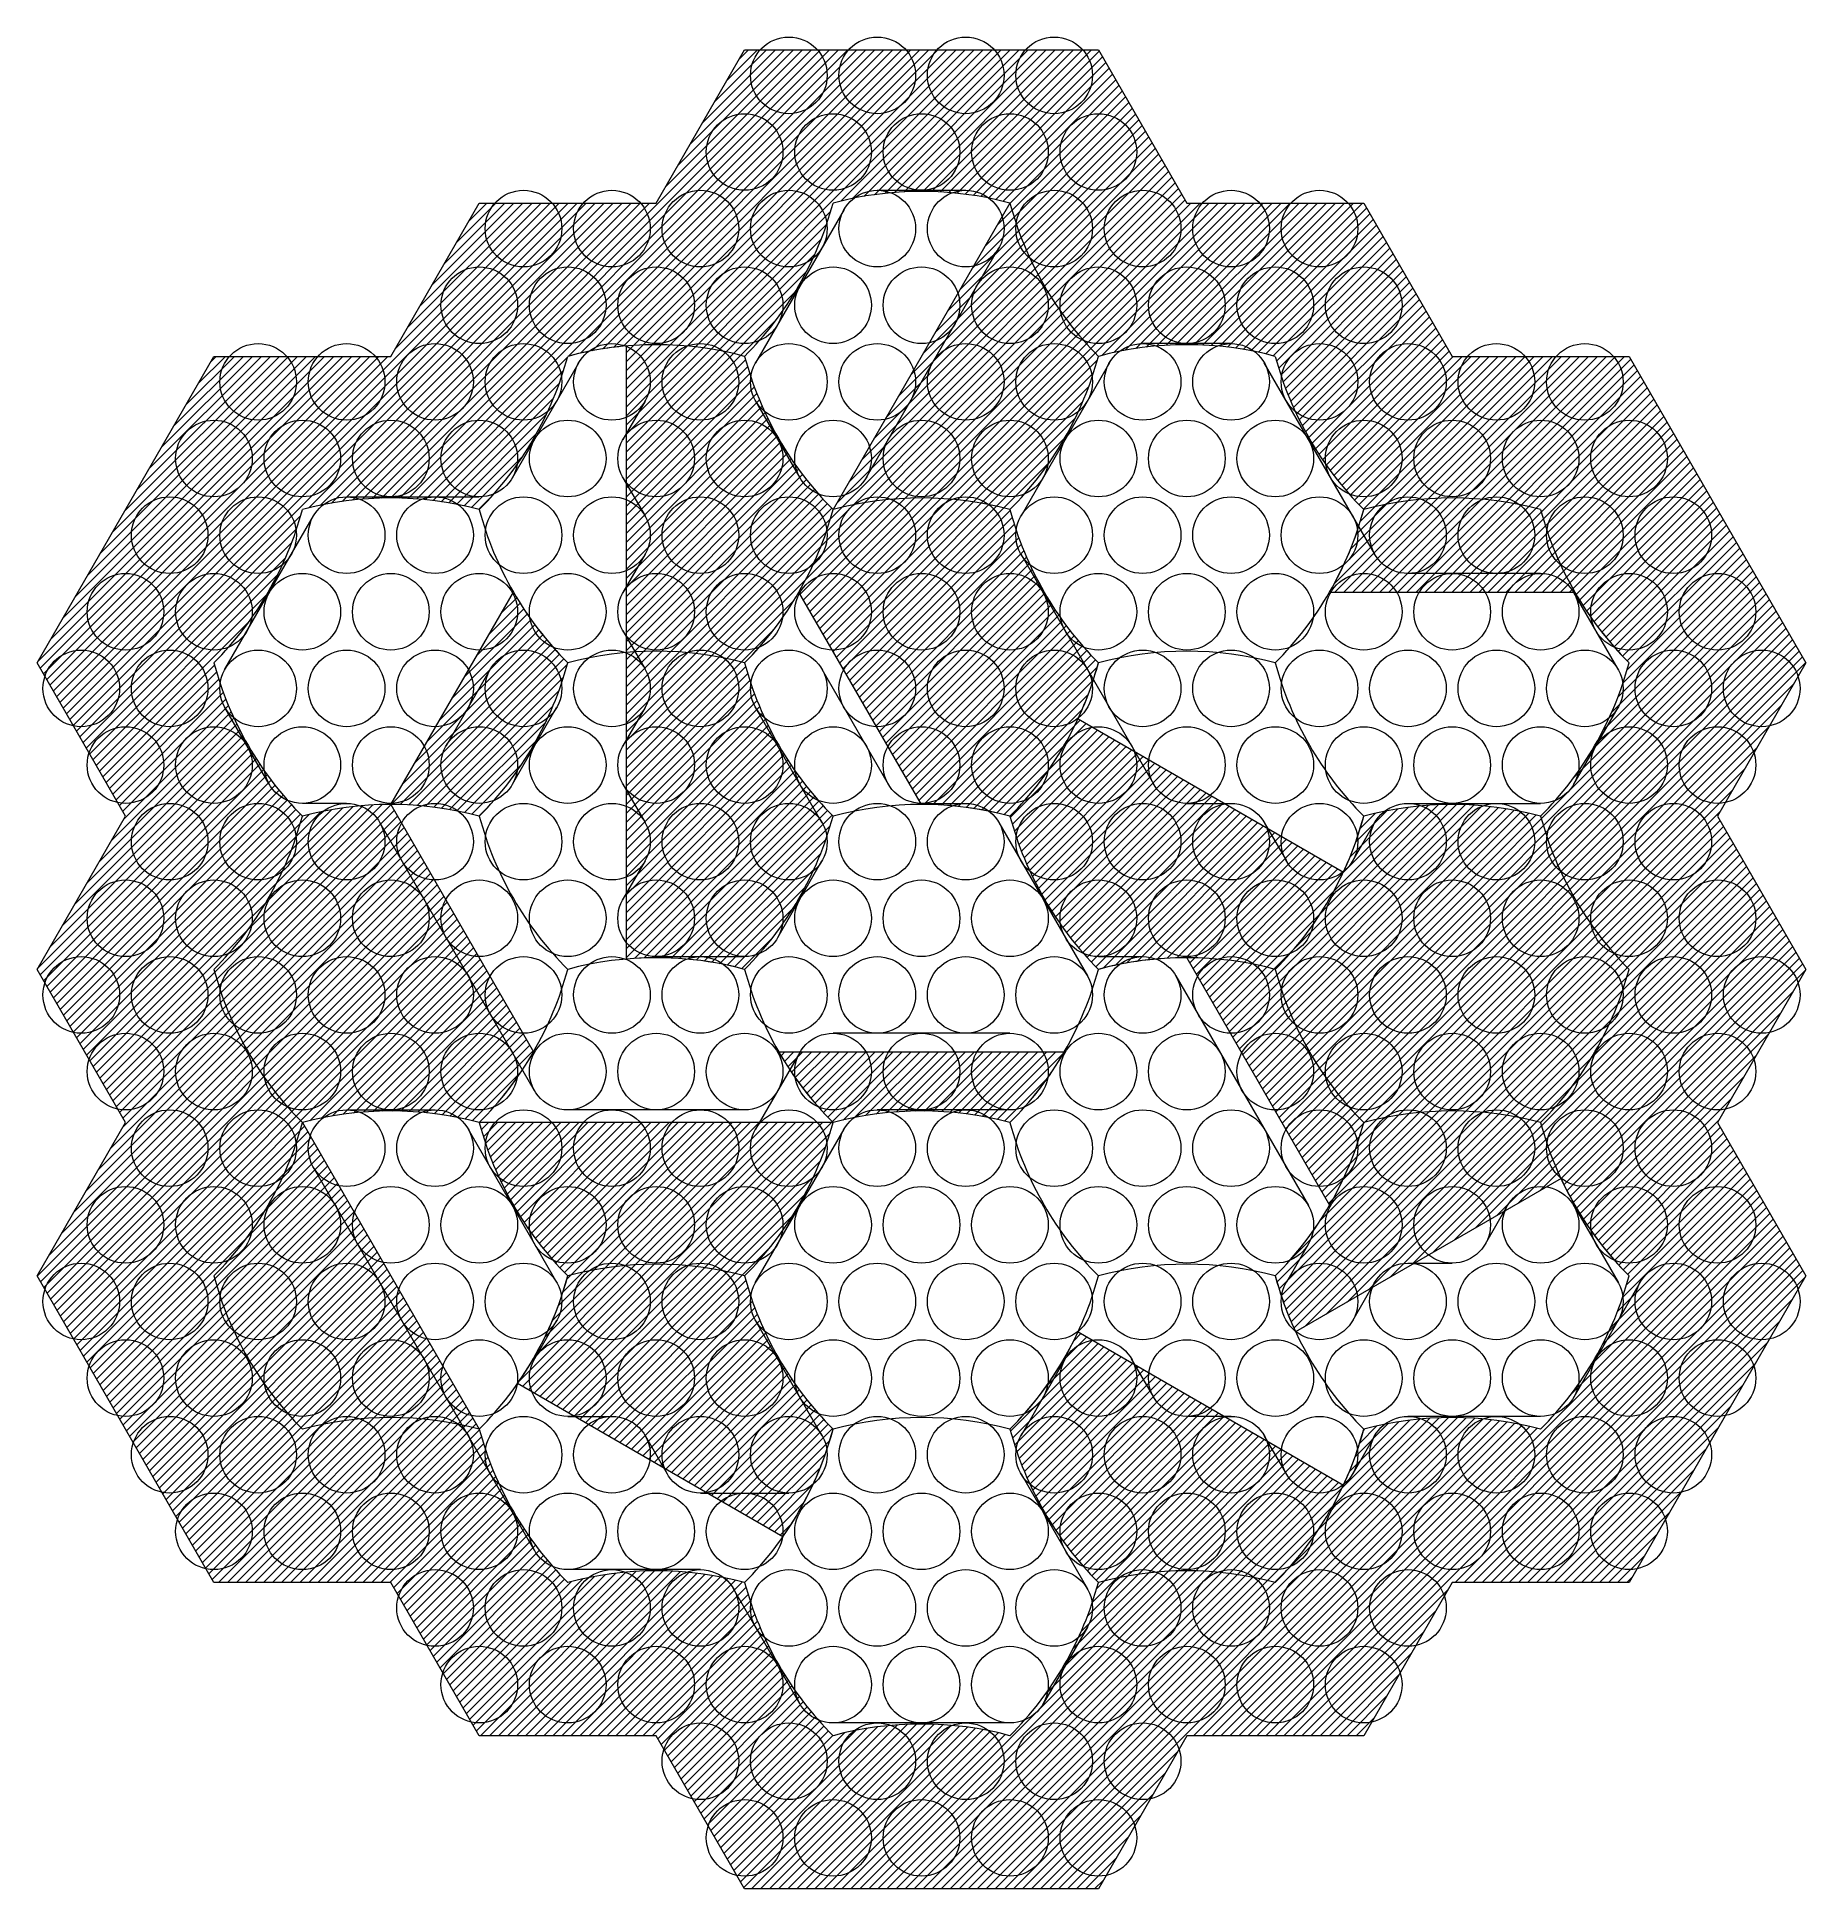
# Model space of a CAD drawing. Header units: millimetres. Extents: x -17.3 to 17.3, y -18 to 18.2.
import ezdxf

# ---------------------------------------------------------------- set-up
doc = ezdxf.new("R2010")
doc.units = ezdxf.units.MM
for name, color, linetype, lineweight in [('arc', 3, 'CONTINUOUS', 0), ('arcstyle', 3, 'CONTINUOUS', 0), ('circle', 5, 'CONTINUOUS', 0)]:
    doc.layers.add(name, color=color, linetype=linetype, lineweight=lineweight)

msp = doc.modelspace()

# ---------------------------------------------------------------- hatches: boundary and pattern name
at = {"layer": 'arcstyle'}
h = msp.add_hatch(dxfattribs=at)
h.set_pattern_fill('honeycomb', color=256, scale=0.1, style=0)
h.set_pattern_definition([(45, (0, 0), (-0.0883883476483184, 0.0883883476483185), [])])
edge = h.paths.add_edge_path()
edge.add_arc((3.0000000000000004, 7.732050807568877), 6.6921304299024635, 195.00000000000003, 225)
edge.add_arc((-8.196152422706634, 4.732050807568877), 6.6921304299024635, 315.00000000000006, 345, ccw=False)
edge.add_arc((-5.196152422706635, -6.4641016151377535), 6.6921304299024635, 75.00000000000001, 95)
edge.add_line((-5.779410020888988, 0.2025632380695148), (-5.779410020888987, 6.202563238069513))
edge.add_line((-5.779410020888984, 6.202563238069515), (-5.779410020888983, 12.202563238069512))
edge.add_arc((-5.196152422706633, 5.535898384862243), 6.6921304299024635, 95, 104.99999999999999)
edge.add_arc((-13.392304845413268, 13.732050807568873), 6.6921304299024635, 315.00000000000006, 345, ccw=False)
edge.add_arc((-10.392304845413266, 2.535898384862244), 6.6921304299024635, 75.00000000000001, 104.99999999999999)
edge.add_arc((-18.5884572681199, 10.732050807568875), 6.6921304299024635, 315.00000000000006, 345, ccw=False)
edge.add_arc((-7.392304845413266, 7.732050807568878), 6.6921304299024635, 195.00000000000003, 225)
edge.add_arc((-10.392304845413268, -3.464101615137754), 6.6921304299024635, 75, 105, ccw=False)
edge.add_arc((-13.392304845413266, 7.732050807568876), 6.6921304299024635, 315.00000000000006, 345)
edge.add_arc((-2.1961524227066325, 10.732050807568877), 6.6921304299024635, 210, 225, ccw=False)
edge.add_line((-7.991707380441042, 7.385985592617644), (-10.392304845413268, 3.2280288147647096))
edge.add_line((-10.392304845413268, 3.2280288147647096), (-7.596749887678857, -1.6140144073823524))
edge.add_arc((-13.392304845413268, 1.7320508075688776), 6.6921304299024635, 315.00000000000006, 330.00000000000006, ccw=False)
edge.add_arc((-2.1961524227066342, -1.2679491924311206), 6.6921304299024635, 195.00000000000003, 225)
edge.add_arc((-13.392304845413268, -4.26794919243112), 6.6921304299024635, 325.0000000000001, 345, ccw=False)
edge.add_line((-7.91043252311009, -8.106397516010958), (-2.7142801004034576, -11.106397516010961))
edge.add_arc((-8.196152422706636, -7.26794919243112), 6.6921304299024635, 325.00000000000006, 345)
edge.add_arc((2.9999999999999987, -4.26794919243112), 6.6921304299024635, 195.00000000000003, 225, ccw=False)
edge.add_arc((-8.196152422706634, -1.2679491924311215), 6.6921304299024635, 315.00000000000006, 345)
edge.add_line((-1.732050807568879, -2.9999999999999987), (-8.660254037844386, -2.9999999999999964))
edge.add_arc((-10.392304845413268, -9.464101615137752), 6.6921304299024635, 75.00000000000001, 104.99999999999999)
edge.add_line((-12.124355652982143, -2.9999999999999956), (-8.660254037844394, -8.999999999999995))
edge.add_arc((-2.196152422706635, -7.267949192431118), 6.6921304299024635, 195.00000000000003, 225)
edge.add_arc((-5.196152422706636, -18.46410161513775), 6.6921304299024635, 75, 105, ccw=False)
edge.add_arc((2.999999999999998, -10.267949192431118), 6.6921304299024635, 195.00000000000003, 225)
edge.add_arc((-2.4e-15, -21.46410161513775), 6.6921304299024635, 75, 105, ccw=False)
edge.add_arc((-3.000000000000002, -10.26794919243112), 6.6921304299024635, 315.00000000000006, 345)
edge.add_arc((8.196152422706632, -7.267949192431119), 6.6921304299024635, 195.00000000000003, 225, ccw=False)
edge.add_arc((-3.0000000000000013, -4.2679491924311215), 6.6921304299024635, 315.00000000000006, 334.99999999999994)
edge.add_line((3.0651299204855245, -7.096165722058541), (8.261282343192157, -10.09616572205854))
edge.add_arc((2.1961524227066316, -7.267949192431121), 6.6921304299024635, 334.99999999999994, 345)
edge.add_arc((10.392304845413266, -15.46410161513775), 6.6921304299024635, 75, 105, ccw=False)
edge.add_arc((7.392304845413266, -4.2679491924311215), 6.6921304299024635, 315.00000000000006, 345)
edge.add_arc((18.5884572681199, -1.2679491924311197), 6.6921304299024635, 205.00000000000006, 225, ccw=False)
edge.add_line((12.523327347634376, -4.0961657220585455), (7.327174924927741, -7.096165722058541))
edge.add_arc((13.392304845413266, -4.26794919243112), 6.6921304299024635, 195.00000000000003, 205.00000000000003, ccw=False)
edge.add_arc((2.1961524227066325, -1.2679491924311224), 6.6921304299024635, 315.00000000000006, 330)
edge.add_line((7.991707380441044, -4.614014407382352), (5.196152422706632, 0.2280288147647092))
edge.add_arc((5.196152422706632, -6.464101615137754), 6.6921304299024635, 90, 104.99999999999999)
edge.add_arc((8.196152422706634, 4.732050807568877), 6.6921304299024635, 195.00000000000003, 225, ccw=False)
edge.add_arc((-6e-16, -3.464101615137755), 6.6921304299024635, 75.00000000000001, 90)
edge.add_line((-2e-16, 3.2280288147647087), (-2.400597464972221, 7.385985592617645))
edge.add_arc((-8.196152422706632, 10.732050807568875), 6.6921304299024635, 315.00000000000006, 330.00000000000006, ccw=False)
edge.add_arc((1.1e-15, 8.535898384862241), 6.6921304299024635, 75.00000000000001, 104.99999999999999)
edge.add_arc((-8.196152422706634, 16.73205080756887), 6.6921304299024635, 315.00000000000006, 345, ccw=False)
edge.add_arc((3.0000000000000013, 13.732050807568875), 6.6921304299024635, 195.00000000000003, 225)
edge.add_line((-1.7320508075688748, 9), (1.7320508075688767, 14.999999999999996))
edge.add_arc((-2.9999999999999987, 13.732050807568873), 6.6921304299024635, 315.00000000000006, 345)
edge.add_arc((5.196152422706634, 5.535898384862243), 6.6921304299024635, 75, 105, ccw=False)
edge.add_arc((13.392304845413268, 13.732050807568875), 6.6921304299024635, 195.00000000000003, 225)
edge.add_arc((2.1961524227066342, 10.732050807568875), 6.6921304299024635, 330.00000000000006, 345, ccw=False)
edge.add_line((7.991707380441046, 7.385985592617645), (12.792902310385495, 7.385985592617644))
edge.add_arc((18.588457268119903, 10.732050807568877), 6.6921304299024635, 210, 225)
edge.add_arc((7.392304845413268, 7.732050807568875), 6.6921304299024635, 315.00000000000006, 345, ccw=False)
edge.add_arc((10.392304845413266, -3.4641016151377553), 6.6921304299024635, 75.00000000000001, 104.99999999999999)
edge.add_arc((2.1961524227066334, 4.732050807568877), 6.6921304299024635, 335, 345, ccw=False)
edge.add_line((8.26128234319216, 1.9038342779414568), (3.0651299204855262, 4.903834277941455))
edge.add_arc((-2.9999999999999996, 7.732050807568875), 6.6921304299024635, 334.99999999999994, 345)
edge.add_arc((8.196152422706634, 10.732050807568875), 6.6921304299024635, 195.00000000000003, 225, ccw=False)
edge.add_arc((-1.5e-15, -9.464101615137753), 6.6921304299024635, 75.00000000000001, 104.99999999999999)
edge.add_arc((2.9999999999999996, 1.732050807568878), 6.6921304299024635, 210, 225, ccw=False)
edge.add_line((-2.7955549577344097, -1.6140144073823546), (2.7955549577344105, -1.6140144073823524))
edge.add_arc((-3.0000000000000004, 1.7320508075688772), 6.6921304299024635, 315.00000000000006, 330.00000000000006, ccw=False)
edge.add_line((13.856406460551028, -11.999999999999993), (10.392304845413268, -11.999999999999991))
edge.add_line((10.392304845413268, -11.999999999999991), (8.660254037844393, -14.999999999999993))
edge.add_line((8.660254037844393, -14.999999999999993), (5.196152422706635, -14.999999999999993))
edge.add_line((5.196152422706635, -14.999999999999993), (3.4641016151377606, -17.999999999999993))
edge.add_line((3.4641016151377606, -17.999999999999993), (-3.4641016151377544, -17.999999999999993))
edge.add_line((-3.4641016151377544, -17.999999999999993), (-5.196152422706633, -14.999999999999995))
edge.add_line((-5.196152422706633, -14.999999999999995), (-8.66025403784439, -14.999999999999993))
edge.add_line((-8.66025403784439, -14.999999999999993), (-10.392304845413271, -11.999999999999993))
edge.add_line((-10.392304845413271, -11.999999999999993), (-13.856406460551028, -11.999999999999995))
edge.add_line((-13.856406460551028, -11.999999999999995), (-17.320508075688778, -5.999999999999999))
edge.add_line((-17.320508075688778, -5.999999999999999), (-15.588457268119905, -2.9999999999999973))
edge.add_line((-15.588457268119905, -2.9999999999999973), (-17.320508075688778, 2e-16))
edge.add_line((-17.320508075688778, 2e-16), (-15.588457268119905, 3))
edge.add_line((-15.588457268119905, 3), (-17.320508075688778, 5.999999999999995))
edge.add_line((-17.320508075688778, 5.999999999999995), (-13.85640646055102, 11.999999999999996))
edge.add_line((-13.85640646055102, 11.999999999999996), (-10.392304845413264, 11.999999999999996))
edge.add_line((-10.392304845413264, 11.999999999999996), (-8.66025403784439, 14.999999999999993))
edge.add_line((-8.66025403784439, 14.999999999999993), (-5.196152422706632, 14.99999999999999))
edge.add_line((-5.196152422706632, 14.99999999999999), (-3.4641016151377464, 18.000000000000004))
edge.add_line((-3.4641016151377464, 18.000000000000004), (3.464101615137757, 17.999999999999996))
edge.add_line((3.464101615137757, 17.999999999999996), (5.196152422706635, 15.000000000000002))
edge.add_line((5.196152422706635, 15.000000000000002), (8.660254037844389, 14.999999999999996))
edge.add_line((8.660254037844389, 14.999999999999996), (10.392304845413268, 12.000000000000002))
edge.add_line((10.392304845413268, 12.000000000000002), (13.856406460551016, 12))
edge.add_line((13.856406460551016, 12), (17.320508075688778, 6))
edge.add_line((17.320508075688778, 6), (15.588457268119905, 3.000000000000001))
edge.add_line((15.588457268119905, 3.000000000000001), (17.320508075688778, 1.8e-15))
edge.add_line((17.320508075688778, 1.8e-15), (15.588457268119901, -3))
edge.add_line((15.588457268119901, -3), (17.32050807568878, -6.000000000000001))
edge.add_line((17.32050807568878, -6.000000000000001), (13.856406460551028, -11.999999999999993))

# ---------------------------------------------------------------- linework, layer by layer
at = {"layer": 'arc'}
for centre, start, end in [((1.1e-15, 8.535898384862241), 75.00000000000001, 104.99999999999999), ((-8.196152422706634, 16.73205080756887), 315.00000000000006, 345), ((8.196152422706636, 16.732050807568875), 195.00000000000003, 225), ((-13.392304845413268, 13.732050807568873), 315.00000000000006, 345), ((-5.196152422706633, 5.535898384862243), 75.00000000000001, 104.99999999999999), ((3.0000000000000013, 13.732050807568875), 195.00000000000003, 225), ((-2.9999999999999987, 13.732050807568873), 315.00000000000006, 345), ((5.196152422706634, 5.535898384862243), 75.00000000000001, 104.99999999999999), ((13.392304845413268, 13.732050807568875), 195.00000000000003, 225), ((-10.392304845413266, 2.535898384862244), 75.00000000000001, 104.99999999999999), ((3e-16, 2.5358983848622434), 75.00000000000001, 104.99999999999999), ((10.392304845413268, 2.5358983848622434), 75.00000000000001, 104.99999999999999), ((-18.5884572681199, 10.732050807568875), 315.00000000000006, 345), ((-2.1961524227066325, 10.732050807568877), 195.00000000000003, 225), ((-8.196152422706632, 10.732050807568875), 315.00000000000006, 345), ((8.196152422706634, 10.732050807568875), 195.00000000000003, 225), ((2.1961524227066342, 10.732050807568875), 315.00000000000006, 345), ((18.588457268119903, 10.732050807568877), 195.00000000000003, 225), ((-5.196152422706634, -0.4641016151377553), 75.00000000000001, 104.99999999999999), ((5.196152422706633, -0.4641016151377557), 75.00000000000001, 104.99999999999999), ((-7.392304845413266, 7.732050807568878), 195.00000000000003, 225), ((-13.392304845413266, 7.732050807568876), 315.00000000000006, 345), ((3.0000000000000004, 7.732050807568877), 195.00000000000003, 225), ((-2.9999999999999996, 7.732050807568875), 315.00000000000006, 345), ((13.392304845413268, 7.732050807568877), 195.00000000000003, 225), ((7.392304845413268, 7.732050807568875), 315.00000000000006, 345), ((-18.588457268119903, 4.732050807568876), 315.00000000000006, 345), ((-10.392304845413268, -3.464101615137754), 75.00000000000001, 104.99999999999999), ((-2.1961524227066334, 4.7320508075688785), 195.00000000000003, 225), ((-8.196152422706634, 4.732050807568877), 315.00000000000006, 345), ((-6e-16, -3.464101615137755), 75.00000000000001, 104.99999999999999), ((8.196152422706634, 4.732050807568877), 195.00000000000003, 225), ((2.1961524227066334, 4.732050807568877), 315.00000000000006, 345), ((10.392304845413266, -3.4641016151377553), 75.00000000000001, 104.99999999999999), ((18.5884572681199, 4.7320508075688785), 195.00000000000003, 225), ((-13.392304845413268, 1.7320508075688776), 315.00000000000006, 345), ((-5.196152422706635, -6.4641016151377535), 75.00000000000001, 104.99999999999999), ((-3.0000000000000004, 1.7320508075688772), 315.00000000000006, 345), ((5.196152422706632, -6.464101615137754), 75.00000000000001, 104.99999999999999), ((7.392304845413266, 1.7320508075688767), 315.00000000000006, 345), ((-7.392304845413268, 1.7320508075688794), 195.00000000000003, 225), ((2.9999999999999996, 1.732050807568878), 195.00000000000003, 225), ((13.392304845413266, 1.7320508075688785), 195.00000000000003, 225), ((-10.392304845413268, -9.464101615137752), 75.00000000000001, 104.99999999999999), ((-1.5e-15, -9.464101615137753), 75.00000000000001, 104.99999999999999), ((10.392304845413266, -9.464101615137753), 75.00000000000001, 104.99999999999999), ((-18.588457268119903, -1.2679491924311215), 315.00000000000006, 345), ((-2.1961524227066342, -1.2679491924311206), 195.00000000000003, 225), ((-8.196152422706634, -1.2679491924311215), 315.00000000000006, 345), ((8.196152422706632, -1.2679491924311206), 195.00000000000003, 225), ((2.1961524227066325, -1.2679491924311224), 315.00000000000006, 345), ((18.5884572681199, -1.2679491924311197), 195.00000000000003, 225), ((-5.196152422706636, -12.464101615137752), 75.00000000000001, 104.99999999999999), ((5.196152422706631, -12.464101615137753), 75.00000000000001, 104.99999999999999), ((-7.392304845413268, -4.26794919243112), 195.00000000000003, 225), ((-13.392304845413268, -4.26794919243112), 315.00000000000006, 345), ((2.9999999999999987, -4.26794919243112), 195.00000000000003, 225), ((-3.0000000000000013, -4.2679491924311215), 315.00000000000006, 345), ((13.392304845413266, -4.26794919243112), 195.00000000000003, 225), ((7.392304845413266, -4.2679491924311215), 315.00000000000006, 345), ((-10.39230484541327, -15.46410161513775), 75.00000000000001, 104.99999999999999), ((-2.196152422706635, -7.267949192431118), 195.00000000000003, 225), ((-8.196152422706636, -7.26794919243112), 315.00000000000006, 345), ((-2.4e-15, -15.464101615137752), 75.00000000000001, 104.99999999999999), ((8.196152422706632, -7.267949192431119), 195.00000000000003, 225), ((2.1961524227066316, -7.267949192431121), 315.00000000000006, 345), ((10.392304845413266, -15.46410161513775), 75.00000000000001, 104.99999999999999), ((-5.196152422706636, -18.46410161513775), 75.00000000000001, 104.99999999999999), ((5.196152422706631, -18.46410161513775), 75.00000000000001, 104.99999999999999), ((2.999999999999998, -10.267949192431118), 195.00000000000003, 225), ((-3.000000000000002, -10.26794919243112), 315.00000000000006, 345), ((-2.4e-15, -21.46410161513775), 75.00000000000001, 104.99999999999999)]:
    msp.add_arc(centre, 6.6921304299024635, start, end, dxfattribs=at)
at = {"layer": 'arcstyle'}
for p, q in [((-5.196152422706632, 14.99999999999999), (-3.4641016151377464, 18.000000000000004)), ((-3.4641016151377464, 18.000000000000004), (3.464101615137757, 17.999999999999996)), ((3.464101615137757, 17.999999999999996), (5.196152422706635, 15.000000000000002)), ((-10.392304845413264, 11.999999999999996), (-8.66025403784439, 14.999999999999993)), ((-8.66025403784439, 14.999999999999993), (-5.196152422706632, 14.99999999999999)), ((1.7320508075688767, 14.999999999999996), (-1.7320508075688748, 9)), ((5.196152422706635, 15.000000000000002), (8.660254037844389, 14.999999999999996)), ((8.660254037844389, 14.999999999999996), (10.392304845413268, 12.000000000000002)), ((-17.320508075688778, 5.999999999999995), (-13.85640646055102, 11.999999999999996)), ((-13.85640646055102, 11.999999999999996), (-10.392304845413264, 11.999999999999996)), ((-5.779410020888984, 6.202563238069515), (-5.779410020888983, 12.202563238069512)), ((10.392304845413268, 12.000000000000002), (13.856406460551016, 12)), ((13.856406460551016, 12), (17.320508075688778, 6)), ((-10.392304845413268, 3.2280288147647096), (-7.991707380441042, 7.385985592617644)), ((-2e-16, 3.2280288147647087), (-2.400597464972221, 7.385985592617645)), ((7.991707380441046, 7.385985592617645), (12.792902310385495, 7.385985592617644)), ((-5.779410020888988, 0.2025632380695148), (-5.779410020888987, 6.202563238069513)), ((-15.588457268119905, 3), (-17.320508075688778, 5.999999999999995)), ((17.320508075688778, 6), (15.588457268119905, 3.000000000000001)), ((-8.010734985006057, 3.625000000000001), (-7.144709581221617, 5.124999999999998)), ((3.0651299204855262, 4.903834277941455), (8.26128234319216, 1.9038342779414568)), ((-17.320508075688778, 2e-16), (-15.588457268119905, 3)), ((-10.392304845413268, 3.2280288147647096), (-7.596749887678857, -1.6140144073823524)), ((15.588457268119905, 3.000000000000001), (17.320508075688778, 1.8e-15)), ((-15.588457268119905, -2.9999999999999973), (-17.320508075688778, 2e-16)), ((5.196152422706632, 0.2280288147647092), (7.991707380441044, -4.614014407382352)), ((17.320508075688778, 1.8e-15), (15.588457268119901, -3)), ((-2.7955549577344097, -1.6140144073823546), (2.7955549577344105, -1.6140144073823524)), ((-17.320508075688778, -5.999999999999999), (-15.588457268119905, -2.9999999999999973)), ((-12.124355652982143, -2.9999999999999956), (-8.660254037844394, -8.999999999999995)), ((-1.732050807568879, -2.9999999999999987), (-8.660254037844386, -2.9999999999999964)), ((15.588457268119901, -3), (17.32050807568878, -6.000000000000001)), ((12.523327347634376, -4.0961657220585455), (7.327174924927741, -7.096165722058541)), ((-13.856406460551028, -11.999999999999995), (-17.320508075688778, -5.999999999999999)), ((17.32050807568878, -6.000000000000001), (13.856406460551028, -11.999999999999993)), ((3.0651299204855245, -7.096165722058541), (8.261282343192157, -10.09616572205854)), ((-2.7142801004034576, -11.106397516010961), (-7.91043252311009, -8.106397516010958)), ((-10.392304845413271, -11.999999999999993), (-13.856406460551028, -11.999999999999995)), ((-8.66025403784439, -14.999999999999993), (-10.392304845413271, -11.999999999999993)), ((10.392304845413268, -11.999999999999991), (8.660254037844393, -14.999999999999993)), ((13.856406460551028, -11.999999999999993), (10.392304845413268, -11.999999999999991)), ((-5.196152422706633, -14.999999999999995), (-8.66025403784439, -14.999999999999993)), ((-3.4641016151377544, -17.999999999999993), (-5.196152422706633, -14.999999999999995)), ((5.196152422706635, -14.999999999999993), (3.4641016151377606, -17.999999999999993)), ((8.660254037844393, -14.999999999999993), (5.196152422706635, -14.999999999999993)), ((3.4641016151377606, -17.999999999999993), (-3.4641016151377544, -17.999999999999993))]:
    msp.add_line(p, q, dxfattribs=at)
for centre, start, end in [((1.1e-15, 8.535898384862241), 75.00000000000001, 104.99999999999999), ((-8.196152422706634, 16.73205080756887), 315.00000000000006, 345), ((-13.392304845413268, 13.732050807568873), 315.00000000000006, 345), ((-5.196152422706633, 5.535898384862243), 95, 104.99999999999999), ((3.0000000000000013, 13.732050807568875), 195.00000000000003, 225), ((-2.9999999999999987, 13.732050807568873), 315.00000000000006, 345), ((5.196152422706634, 5.535898384862243), 75.00000000000001, 104.99999999999999), ((13.392304845413268, 13.732050807568875), 195.00000000000003, 225), ((-10.392304845413266, 2.535898384862244), 75.00000000000001, 104.99999999999999), ((-18.5884572681199, 10.732050807568875), 315.00000000000006, 345), ((8.196152422706634, 10.732050807568875), 195.00000000000003, 225), ((2.1961524227066342, 10.732050807568875), 330.00000000000006, 345), ((-2.1961524227066325, 10.732050807568877), 210, 225), ((-8.196152422706632, 10.732050807568875), 315.00000000000006, 330.00000000000006), ((18.588457268119903, 10.732050807568877), 210.00000000000003, 225), ((-7.392304845413266, 7.732050807568878), 195.00000000000003, 225), ((-13.392304845413266, 7.732050807568876), 315.00000000000006, 345), ((3.0000000000000004, 7.732050807568877), 195.00000000000003, 225), ((-2.9999999999999996, 7.732050807568875), 335, 345), ((7.392304845413268, 7.732050807568875), 315.00000000000006, 345), ((-10.392304845413268, -3.464101615137754), 75.00000000000001, 104.99999999999999), ((-8.196152422706634, 4.732050807568877), 315.00000000000006, 345), ((-6e-16, -3.464101615137755), 75.00000000000001, 90), ((8.196152422706634, 4.732050807568877), 195.00000000000003, 225), ((2.1961524227066334, 4.732050807568877), 335, 345), ((10.392304845413266, -3.4641016151377553), 75.00000000000001, 104.99999999999999), ((-5.196152422706635, -6.4641016151377535), 75.00000000000001, 95), ((5.196152422706632, -6.464101615137754), 90, 104.99999999999999), ((-13.392304845413268, 1.7320508075688776), 315.00000000000006, 330.00000000000006), ((2.9999999999999996, 1.732050807568878), 210, 225), ((-3.0000000000000004, 1.7320508075688772), 315.00000000000006, 330.00000000000006), ((-10.392304845413268, -9.464101615137752), 75.00000000000001, 104.99999999999999), ((-1.5e-15, -9.464101615137753), 75.00000000000001, 104.99999999999999), ((-2.1961524227066342, -1.2679491924311206), 195.00000000000003, 225), ((-8.196152422706634, -1.2679491924311215), 315.00000000000006, 345), ((18.5884572681199, -1.2679491924311197), 205.00000000000009, 225), ((2.1961524227066325, -1.2679491924311224), 315.00000000000006, 330.00000000000006), ((-13.392304845413268, -4.26794919243112), 325.0000000000001, 345), ((2.9999999999999987, -4.26794919243112), 195.00000000000003, 225), ((13.392304845413266, -4.26794919243112), 195.00000000000003, 205.00000000000003), ((7.392304845413266, -4.2679491924311215), 315.00000000000006, 345), ((-3.0000000000000013, -4.2679491924311215), 315.00000000000006, 335), ((-2.196152422706635, -7.267949192431118), 195.00000000000003, 225), ((-8.196152422706636, -7.26794919243112), 325.0000000000001, 345), ((8.196152422706632, -7.267949192431119), 195.00000000000003, 225), ((2.1961524227066316, -7.267949192431121), 335, 345), ((10.392304845413266, -15.46410161513775), 75.00000000000001, 104.99999999999999), ((-5.196152422706636, -18.46410161513775), 75.00000000000001, 104.99999999999999), ((2.999999999999998, -10.267949192431118), 195.00000000000003, 225), ((-3.000000000000002, -10.26794919243112), 315.00000000000006, 345), ((-2.4e-15, -21.46410161513775), 75.00000000000001, 104.99999999999999)]:
    msp.add_arc(centre, 6.6921304299024635, start, end, dxfattribs=at)
at = {"layer": 'circle'}
for p, q in [((-0.8660254037844304, 15.249999999999998), (0.8660254037844464, 15.249999999999996)), ((-1.5155444566227598, 14.874999999999998), (-3.2475952641916392, 11.875)), ((-1.0825317547305424, 9.625), (1.5155444566227745, 14.124999999999996)), ((6.062177826491075, 12.25), (4.330127018922198, 12.25)), ((-8.010734985006053, 9.625), (-6.711696879329394, 11.874999999999998)), ((3.6806079660838695, 11.875), (1.9485571585149901, 8.875000000000002)), ((8.876760388790498, 8.125000000000004), (6.711696879329404, 11.875)), ((-5.412658773652737, 11.124999999999996), (-5.845671475544956, 10.375000000000002)), ((-3.2475952641916397, 11.125), (-2.3815698604072004, 9.625)), ((-5.845671475544957, 9.625), (-5.412658773652738, 8.875)), ((-11.258330249197698, 9.25), (-8.660254037844382, 9.25)), ((-13.639900109604906, 5.875000000000002), (-11.907849302036027, 8.875)), ((-5.412658773652739, 8.125), (-5.8456714755449575, 7.375000000000001)), ((4.546633369868303, 3.625000000000002), (1.9485571585149895, 8.125000000000002)), ((12.124355652982143, 7.750000000000003), (9.526279441628827, 7.7500000000000036)), ((13.639900109604909, 5.875000000000002), (12.773874705820472, 7.375000000000002)), ((-5.8456714755449575, 6.625000000000001), (-5.412658773652739, 5.874999999999999)), ((-8.443747686898273, 5.875), (-9.309773090682715, 4.375000000000003)), ((-1.9485571585149846, 5.875), (-0.649519052838327, 3.625)), ((-12.773874705820468, 3.6250000000000013), (-13.639900109604906, 5.125000000000002)), ((-8.010734985006057, 3.625000000000001), (-7.144709581221617, 5.124999999999998)), ((-5.412658773652739, 5.124999999999999), (-5.845671475544959, 4.375000000000001)), ((-1.9485571585149852, 2.874999999999999), (-3.247595264191643, 5.125)), ((12.773874705820468, 3.625000000000004), (13.639900109604909, 5.125000000000002)), ((-5.845671475544959, 3.6250000000000004), (-5.4126587736527405, 2.875)), ((-11.258330249197702, 3.2500000000000004), (-12.124355652982139, 3.250000000000001)), ((2e-15, 3.2499999999999996), (0.8660254037844395, 3.249999999999999)), ((5.196152422706632, 3.2500000000000018), (6.062177826491071, 3.2500000000000018)), ((9.526279441628825, 3.250000000000004), (12.124355652982139, 3.2500000000000053)), ((-7.57772228311384, -2.3749999999999982), (-10.608811196359373, 2.8750000000000004)), ((1.5155444566227685, 2.8749999999999987), (3.247595264191646, -0.1250000000000012)), ((6.7116968793294, 2.8750000000000018), (7.144709581221621, 2.125000000000001)), ((8.44374768689828, 2.1250000000000036), (8.876760388790494, 2.8750000000000013)), ((-5.4126587736527405, 2.1249999999999996), (-5.845671475544961, 1.3750000000000018)), ((-2.814582562299429, 0.6249999999999999), (-1.9485571585149863, 2.1249999999999973)), ((-5.196152422706631, 0.2500000000000009), (-3.4641016151377557, 0.2500000000000018)), ((3.4641016151377544, 0.2500000000000027), (4.330127018922192, 0.2500000000000022)), ((4.979646071760521, -0.1249999999999983), (7.5777222831138324, -4.6249999999999964)), ((1.732050807568874, -1.2499999999999982), (-1.7320508075688776, -1.2499999999999991)), ((-2.3815698604072066, -1.624999999999999), (-3.2475952641916463, -3.125)), ((-11.258330249197705, -2.7499999999999987), (-9.526279441628828, -2.749999999999999)), ((-3.464101615137756, -2.75), (-6.928203230275511, -2.7499999999999982)), ((1.732050807568874, -2.7499999999999982), (-0.8660254037844348, -2.7499999999999982)), ((-8.8767603887905, -3.1249999999999996), (-7.144709581221623, -6.125)), ((-3.247595264191643, -6.124999999999996), (-1.5155444566227634, -3.1249999999999973)), ((-7.577722283113838, -11.374999999999996), (-11.907849302036034, -3.874999999999999)), ((11.041823898251588, -5.374999999999995), (11.474836600143806, -4.624999999999996)), ((12.773874705820464, -4.624999999999996), (13.639900109604904, -6.124999999999996)), ((7.577722283113832, -5.374999999999997), (7.144709581221614, -6.124999999999991)), ((9.52627944162882, -5.749999999999995), (10.392304845413259, -5.749999999999995)), ((8.44374768689827, -6.874999999999994), (8.87676038879049, -6.124999999999994)), ((14.072912811497126, -6.124999999999993), (12.773874705820461, -8.374999999999995)), ((-7.144709581221622, -6.874999999999997), (-7.577722283113839, -7.624999999999998)), ((-1.9485571585149857, -9.124999999999998), (-3.2475952641916432, -6.8749999999999964)), ((2.8145825622994254, -7.624999999999995), (1.9485571585149861, -9.124999999999995)), ((4.546633369868303, -8.374999999999996), (4.113620667976083, -7.624999999999995)), ((-6.928203230275509, -8.749999999999996), (-6.06217782649107, -8.749999999999996)), ((6.06217782649107, -8.749999999999996), (5.196152422706632, -8.749999999999996)), ((12.124355652982132, -8.749999999999993), (9.526279441628818, -8.749999999999995)), ((-5.412658773652741, -9.124999999999996), (-4.979646071760522, -9.874999999999996)), ((7.144709581221621, -9.874999999999996), (6.7116968793293985, -9.124999999999996)), ((8.876760388790485, -9.125), (8.44374768689828, -9.874999999999991)), ((1.948557158514986, -9.874999999999995), (3.247595264191645, -12.124999999999998)), ((-4.330127018922194, -10.249999999999996), (-2.5980762113533156, -10.249999999999998)), ((-4.330127018922194, -11.749999999999996), (-6.928203230275508, -11.749999999999996)), ((-2.381569860407207, -14.374999999999996), (-3.6806079660838638, -12.124999999999996)), ((3.2475952641916437, -12.875), (2.3815698604072013, -14.374999999999998)), ((1.7320508075688734, -14.749999999999996), (-1.7320508075688783, -14.749999999999996))]:
    msp.add_line(p, q, dxfattribs=at)
for centre in [(-2.598076211353308, 17.5), (-0.8660254037844313, 17.499999999999996), (0.8660254037844464, 17.5), (2.598076211353323, 17.499999999999996), (-3.464101615137748, 16), (-1.7320508075688705, 15.999999999999998), (7.1e-15, 15.999999999999998), (1.7320508075688839, 15.999999999999998), (3.4641016151377615, 15.999999999999998), (-7.794228634059942, 14.499999999999998), (-6.062177826491065, 14.499999999999998), (-4.330127018922187, 14.5), (-2.59807621135331, 14.499999999999998), (-0.8660254037844313, 14.499999999999998), (0.8660254037844455, 14.499999999999996), (2.5980762113533222, 14.499999999999998), (4.3301270189222, 14.499999999999998), (6.062177826491076, 14.5), (7.7942286340599525, 14.5), (-8.660254037844382, 13), (-6.928203230275504, 13), (-5.196152422706627, 12.999999999999998), (-3.464101615137748, 13), (-1.7320508075688714, 13), (6.2e-15, 12.999999999999998), (1.7320508075688839, 12.999999999999998), (3.464101615137758, 13), (5.196152422706636, 13.000000000000002), (6.928203230275513, 13), (8.66025403784439, 13), (-12.990381056766575, 11.5), (-11.2583302491977, 11.5), (-9.526279441628821, 11.5), (-7.794228634059944, 11.5), (-6.062177826491065, 11.499999999999998), (-4.330127018922188, 11.499999999999998), (-2.5980762113533107, 11.5), (-0.866025403784433, 11.499999999999998), (0.8660254037844446, 11.499999999999998), (2.5980762113533227, 11.499999999999998), (4.330127018922198, 11.5), (6.062177826491075, 11.5), (7.794228634059952, 11.5), (9.52627944162883, 11.5), (11.258330249197705, 11.500000000000004), (12.990381056766584, 11.500000000000004), (-13.856406460551016, 10), (-12.124355652982137, 10), (-10.392304845413259, 10), (-8.660254037844382, 10), (-6.928203230275505, 10), (-5.196152422706628, 10), (-3.46410161513775, 9.999999999999998), (-1.7320508075688714, 10), (5.3e-15, 9.999999999999998), (1.7320508075688803, 10), (3.464101615137758, 10.000000000000002), (5.196152422706636, 10), (6.928203230275513, 10), (8.660254037844387, 10.000000000000004), (10.392304845413268, 10.000000000000004), (12.124355652982143, 10.000000000000004), (13.856406460551021, 10.000000000000004), (-14.722431864335451, 8.5), (-12.990381056766577, 8.5), (-11.258330249197698, 8.5), (-9.526279441628823, 8.5), (-7.7942286340599445, 8.5), (-6.062177826491067, 8.5), (-4.330127018922189, 8.5), (-2.598076211353311, 8.499999999999998), (-0.8660254037844344, 8.499999999999998), (0.8660254037844424, 8.499999999999998), (2.5980762113533187, 8.500000000000002), (4.330127018922196, 8.500000000000002), (6.062177826491074, 8.5), (7.7942286340599525, 8.5), (9.526279441628827, 8.500000000000004), (11.258330249197705, 8.500000000000004), (12.990381056766584, 8.500000000000004), (14.722431864335459, 8.500000000000004), (-15.588457268119893, 7), (-13.856406460551014, 6.999999999999999), (-12.124355652982139, 7.000000000000001), (-10.39230484541326, 7), (-8.660254037844382, 6.999999999999999), (-6.928203230275505, 7), (-5.1961524227066285, 7), (-3.4641016151377535, 7.000000000000001), (-1.7320508075688745, 7), (3.1e-15, 6.999999999999999), (1.7320508075688807, 6.999999999999998), (3.464101615137758, 7.000000000000002), (5.196152422706635, 7.000000000000002), (6.92820323027551, 7.000000000000003), (8.660254037844389, 7.000000000000004), (10.392304845413264, 7.0000000000000036), (12.124355652982143, 7.000000000000003), (13.856406460551018, 7.000000000000005), (15.588457268119898, 7.0000000000000036), (-16.45448267190433, 5.500000000000001), (-14.722431864335455, 5.499999999999999), (-12.990381056766577, 5.500000000000002), (-11.258330249197702, 5.5), (-9.526279441628823, 5.5), (-7.794228634059945, 5.499999999999999), (-6.062177826491068, 5.5), (-4.330127018922191, 5.499999999999999), (-2.598076211353314, 5.5), (-0.8660254037844362, 5.5), (0.8660254037844415, 5.499999999999999), (2.5980762113533196, 5.499999999999998), (4.3301270189221945, 5.500000000000002), (6.062177826491071, 5.500000000000001), (7.794228634059948, 5.500000000000005), (9.526279441628827, 5.5000000000000036), (11.258330249197705, 5.5000000000000036), (12.99038105676658, 5.500000000000003), (14.72243186433546, 5.5000000000000036), (16.454482671904337, 5.5000000000000036), (-15.588457268119893, 4), (-13.856406460551014, 3.999999999999999), (-12.124355652982139, 4.000000000000001), (-10.39230484541326, 4), (-8.660254037844386, 4.000000000000002), (-6.928203230275509, 4.000000000000001), (-5.19615242270663, 4), (-3.464101615137753, 3.999999999999999), (-1.7320508075688745, 4), (2.2e-15, 3.9999999999999996), (1.7320508075688772, 4.000000000000001), (3.464101615137755, 4.000000000000003), (5.196152422706632, 4.000000000000002), (6.9282032302755105, 4.000000000000001), (8.660254037844389, 4.000000000000004), (10.392304845413264, 4.0000000000000036), (12.124355652982139, 4.000000000000005), (13.85640646055102, 4.0000000000000036), (15.588457268119894, 4.000000000000005), (-14.722431864335455, 2.4999999999999996), (-12.990381056766578, 2.499999999999999), (-11.258330249197702, 2.5000000000000004), (-9.526279441628825, 2.5), (-7.794228634059948, 2.5000000000000013), (-6.0621778264910695, 2.5000000000000004), (-4.330127018922193, 2.5), (-2.5980762113533142, 2.499999999999999), (-0.8660254037844375, 2.4999999999999996), (0.8660254037844393, 2.499999999999999), (2.5980762113533156, 2.500000000000003), (4.330127018922193, 2.500000000000002), (6.062177826491071, 2.5000000000000018), (7.79422863405995, 2.500000000000001), (9.526279441628825, 2.500000000000004), (11.258330249197702, 2.5000000000000036), (12.99038105676658, 2.5000000000000044), (14.722431864335457, 2.500000000000004), (-15.588457268119896, 1.0000000000000009), (-13.856406460551018, 1), (-12.124355652982143, 1.0000000000000018), (-10.392304845413264, 1.0000000000000009), (-8.660254037844386, 1), (-6.928203230275509, 1.0000000000000009), (-5.196152422706632, 1.0000000000000009), (-3.4641016151377566, 1.0000000000000018), (-1.7320508075688776, 1.0000000000000009), (0, 1), (1.7320508075688776, 0.9999999999999993), (3.464101615137755, 1.0000000000000027), (5.196152422706632, 1.0000000000000027), (6.928203230275507, 1.0000000000000036), (8.660254037844386, 1.0000000000000053), (10.392304845413262, 1.0000000000000044), (12.124355652982139, 1.0000000000000036), (13.856406460551018, 1.0000000000000049), (15.588457268119894, 1.000000000000004), (-16.454482671904334, -0.4999999999999982), (-14.722431864335457, -0.5), (-12.99038105676658, -0.4999999999999973), (-11.258330249197703, -0.4999999999999991), (-9.526279441628827, -0.4999999999999991), (-7.794228634059948, -0.5), (-6.062177826491071, -0.4999999999999996), (-4.3301270189221945, -0.5), (-2.598076211353317, -0.4999999999999987), (-0.8660254037844393, -0.4999999999999996), (0.8660254037844384, -0.5), (2.5980762113533165, -0.5000000000000007), (4.330127018922192, -0.4999999999999978), (6.062177826491069, -0.4999999999999982), (7.7942286340599445, -0.4999999999999938), (9.526279441628823, -0.4999999999999956), (11.258330249197702, -0.4999999999999956), (12.990381056766578, -0.4999999999999964), (14.722431864335457, -0.4999999999999951), (16.454482671904334, -0.499999999999996), (-15.588457268119896, -1.9999999999999991), (-13.856406460551018, -2), (-12.124355652982143, -1.9999999999999982), (-10.392304845413264, -1.9999999999999991), (-8.660254037844389, -1.9999999999999973), (-6.928203230275511, -1.9999999999999982), (-5.196152422706634, -1.9999999999999991), (-3.464101615137756, -1.9999999999999998), (-1.7320508075688776, -1.9999999999999991), (-9e-16, -1.9999999999999996), (1.732050807568874, -1.9999999999999982), (3.4641016151377517, -1.9999999999999964), (5.196152422706629, -1.9999999999999973), (6.928203230275507, -1.999999999999998), (8.660254037844386, -1.9999999999999947), (10.39230484541326, -1.9999999999999956), (12.124355652982135, -1.9999999999999938), (13.856406460551016, -1.9999999999999951), (15.58845726811989, -1.9999999999999933), (-14.722431864335459, -3.4999999999999996), (-12.990381056766582, -3.5), (-11.258330249197705, -3.4999999999999987), (-9.526279441628828, -3.499999999999999), (-7.794228634059951, -3.499999999999998), (-6.062177826491073, -3.4999999999999987), (-4.330127018922195, -3.499999999999999), (-2.5980762113533173, -3.5), (-0.8660254037844348, -3.4999999999999982), (0.8660254037844419, -3.5), (2.5980762113533125, -3.499999999999996), (4.33012701892219, -3.499999999999997), (6.062177826491068, -3.4999999999999973), (7.794228634059946, -3.4999999999999982), (9.526279441628821, -3.499999999999995), (11.258330249197698, -3.4999999999999956), (12.990381056766577, -3.4999999999999947), (14.722431864335453, -3.499999999999995), (-15.5884572681199, -4.999999999999998), (-13.856406460551021, -4.999999999999999), (-12.124355652982146, -4.999999999999997), (-10.392304845413268, -4.999999999999998), (-8.660254037844389, -4.999999999999999), (-6.928203230275511, -4.999999999999998), (-5.196152422706635, -4.999999999999998), (-3.4641016151377597, -4.999999999999997), (-1.732050807568875, -4.9999999999999964), (2.7e-15, -4.999999999999998), (1.7320508075688803, -4.999999999999998), (3.4641016151377517, -4.9999999999999964), (5.1961524227066285, -4.9999999999999964), (6.928203230275503, -4.999999999999996), (8.660254037844382, -4.999999999999994), (10.392304845413259, -4.999999999999995), (12.124355652982135, -4.999999999999996), (13.856406460551014, -4.999999999999995), (15.58845726811989, -4.999999999999995), (-16.454482671904337, -6.499999999999997), (-14.72243186433546, -6.499999999999999), (-12.990381056766584, -6.4999999999999964), (-11.258330249197707, -6.499999999999998), (-9.52627944162883, -6.499999999999998), (-7.794228634059952, -6.499999999999999), (-6.062177826491069, -6.499999999999998), (-4.330127018922192, -6.499999999999998), (-2.5980762113533142, -6.4999999999999964), (-0.8660254037844366, -6.499999999999998), (0.866025403784441, -6.499999999999998), (2.598076211353319, -6.499999999999998), (4.3301270189221945, -6.4999999999999964), (6.062177826491071, -6.4999999999999964), (7.794228634059942, -6.499999999999993), (9.52627944162882, -6.499999999999995), (11.258330249197698, -6.499999999999995), (12.990381056766575, -6.499999999999996), (14.722431864335453, -6.499999999999995), (16.45448267190433, -6.499999999999995), (-15.5884572681199, -7.999999999999998), (-13.856406460551021, -7.999999999999999), (-12.124355652982146, -7.999999999999997), (-10.392304845413268, -7.999999999999998), (-8.660254037844393, -7.9999999999999964), (-6.928203230275509, -7.9999999999999964), (-5.196152422706631, -7.9999999999999964), (-3.4641016151377535, -7.999999999999998), (-1.732050807568875, -7.9999999999999964), (1.8e-15, -7.999999999999998), (1.7320508075688767, -7.9999999999999964), (3.4641016151377544, -7.999999999999995), (5.196152422706632, -7.9999999999999964), (6.92820323027551, -7.9999999999999964), (8.660254037844382, -7.999999999999994), (10.392304845413257, -7.999999999999995), (12.124355652982132, -7.999999999999993), (13.856406460551012, -7.999999999999997), (15.588457268119887, -7.999999999999993), (-14.722431864335462, -9.499999999999995), (-12.990381056766585, -9.499999999999996), (-11.258330249197709, -9.499999999999996), (-9.52627944162883, -9.499999999999996), (-7.794228634059948, -9.499999999999996), (-6.06217782649107, -9.499999999999996), (-4.330127018922193, -9.499999999999996), (-2.5980762113533147, -9.499999999999998), (-0.8660254037844379, -9.499999999999998), (0.8660254037844388, -9.499999999999998), (2.598076211353315, -9.499999999999995), (4.330127018922193, -9.499999999999995), (6.06217782649107, -9.499999999999996), (7.794228634059949, -9.499999999999996), (9.526279441628818, -9.499999999999995), (11.258330249197696, -9.499999999999996), (12.990381056766575, -9.499999999999996), (14.722431864335451, -9.499999999999996), (-13.856406460551025, -10.999999999999996), (-12.124355652982146, -10.999999999999996), (-10.392304845413271, -10.999999999999995), (-8.660254037844387, -10.999999999999995), (-6.928203230275509, -10.999999999999996), (-5.196152422706632, -10.999999999999996), (-3.464101615137757, -10.999999999999996), (-1.732050807568878, -10.999999999999996), (-4e-16, -10.999999999999996), (1.7320508075688772, -10.999999999999998), (3.4641016151377544, -10.999999999999995), (5.196152422706631, -10.999999999999995), (6.928203230275506, -10.999999999999993), (8.660254037844386, -10.999999999999998), (10.392304845413259, -10.999999999999996), (12.124355652982134, -10.999999999999996), (13.856406460551009, -10.999999999999995), (-9.526279441628827, -12.499999999999995), (-7.794228634059949, -12.499999999999995), (-6.062177826491071, -12.499999999999995), (-4.330127018922193, -12.499999999999996), (-2.5980762113533173, -12.499999999999996), (-0.8660254037844397, -12.499999999999996), (0.8660254037844379, -12.499999999999996), (2.598076211353316, -12.499999999999998), (4.330127018922191, -12.499999999999996), (6.0621778264910695, -12.499999999999996), (7.794228634059946, -12.499999999999998), (9.526279441628825, -12.499999999999998), (-8.660254037844387, -13.999999999999995), (-6.9282032302755105, -13.999999999999995), (-5.196152422706636, -13.999999999999995), (-3.4641016151377566, -13.999999999999995), (-1.732050807568878, -13.999999999999996), (-1.3e-15, -13.999999999999996), (1.7320508075688736, -13.999999999999996), (3.4641016151377535, -14), (5.19615242270663, -13.999999999999996), (6.928203230275507, -13.999999999999996), (8.660254037844382, -13.999999999999995), (-4.330127018922196, -15.499999999999995), (-2.5980762113533182, -15.499999999999995), (-0.866025403784441, -15.499999999999998), (0.8660254037844366, -15.499999999999998), (2.5980762113533142, -15.499999999999998), (4.330127018922193, -15.5), (-3.4641016151377566, -16.999999999999993), (-1.7320508075688799, -16.999999999999993), (-1.8e-15, -17), (1.732050807568875, -17), (3.46410161513775, -17)]:
    msp.add_circle(centre, 0.75, dxfattribs=at)

doc.saveas('drawing.dxf')
